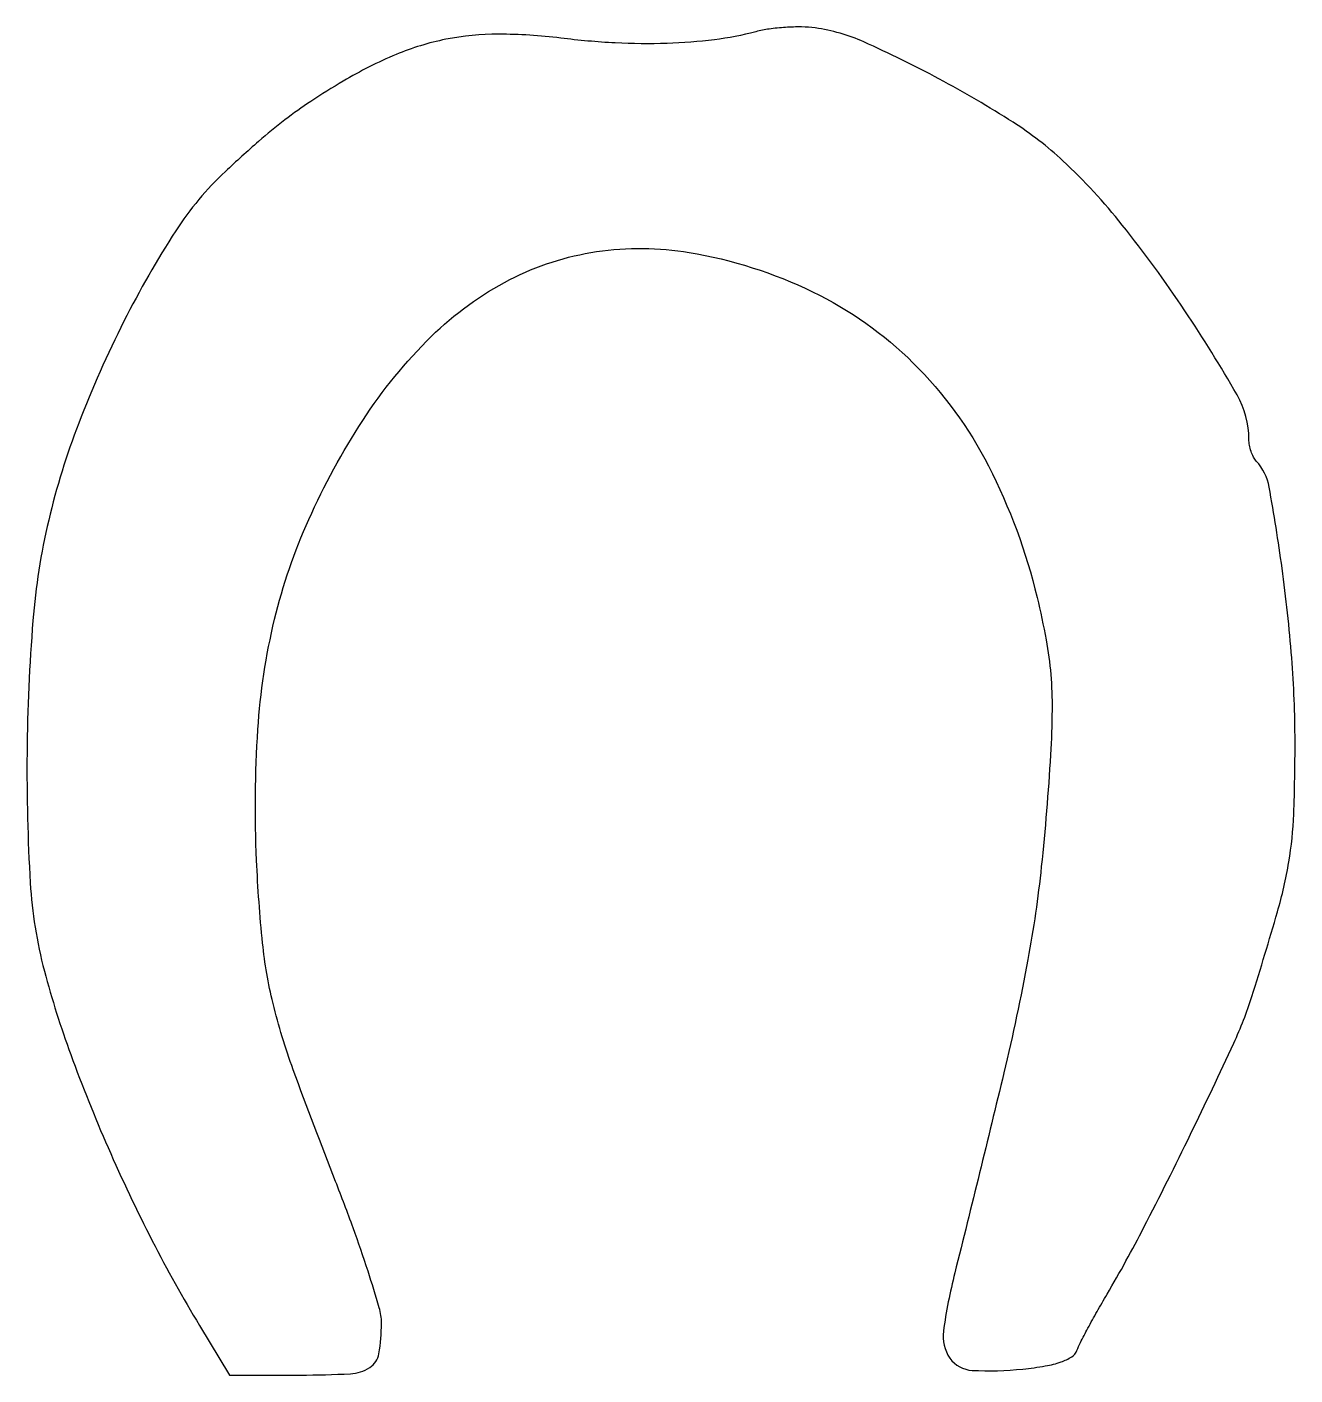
# Model space of a CAD drawing. Extents: x 0 to 149, y 0 to 158.
import ezdxf

# ---------------------------------------------------------------- set-up
doc = ezdxf.new("R2010")
doc.units = 0

msp = doc.modelspace()

# ---------------------------------------------------------------- linework, layer by layer
msp.add_lwpolyline([(86, 157.93424, -0.033249), (81.152002, 156.996297, -0.022976), (75.578789, 156.556818, -0.021242), (69.487615, 156.61607, -0.01799), (63.07353, 157.18314, 0.03061), (55.766062, 157.643804, 0.049332), (49.563556, 157.041342, 0.050665), (43.716826, 155.254141, 0.034467), (37.5, 152.121151, 0.010984), (33.699053, 149.750414, 0.018538), (30.63533, 147.578327, 0.016878), (27.551751, 145.046035, 0.007424), (23.638013, 141.5, 0.061918), (17.816385, 134.53368, 0.02588), (11.718476, 123.900605, 0.025458), (6.391516, 111.909034, 0.033721), (2.865769, 100.5, 0.038263), (1.01371, 88.710212, 0.017443), (0.320353, 73.120392, 0.017083), (0.695822, 57.860085, 0.05026), (2.358895, 47.501905, 0.022923), (5.45686, 37.677755, 0.015333), (9.851586, 26.737547, 0.015041), (15.051658, 15.769391, 0.018275), (20.597567, 5.839388), (24.144807, 0), (32.465415, 0, 0.012607), (38.338195, 0.148098, 0.130341), (40.62438, 0.879533, 0.212063), (41.7015, 2.50933, 0.041539), (42, 6.096148, 0.071556), (41.738519, 7.9139, 0.006848), (40.414682, 12.202122, 0.008617), (38.669955, 17.289854, 0.006696), (36.603174, 22.764361, -0.005964), (31.622684, 35.898533, -0.027292), (29.244095, 43.69966, -0.035043), (28.019648, 50.776701, -0.014384), (27.3135, 60.5, -0.02687), (27.467391, 75.893149, -0.043283), (29.429082, 88.85199, -0.046573), (33.445861, 100.585512, -0.038078), (39.796386, 112.237049, -0.054667), (47.849285, 122.106848, -0.075671), (57.092711, 128.791995, -0.081997), (67.298532, 132.077727, -0.07845), (78.182544, 131.982615, -0.071575), (92.696119, 127.361918, -0.082672), (104.532047, 118.98163, -0.079278), (113.37067, 106.897407, -0.059565), (119.094407, 91.423451, -0.012994), (120.153687, 86.436788, -0.024637), (120.702367, 82.368602, -0.024088), (120.854907, 78.20635, -0.011836), (120.66829, 72.90768, -0.011466), (119.591477, 59.774331, -0.019507), (118.013241, 48.870885, -0.013126), (115.184071, 35.532321, -0.002651), (109.411391, 12, 0.026144), (108.071397, 5.164642, 0.191814), (108.840835, 1.989045, 0.230075), (111.472553, 0.545249, 0.038105), (117.420287, 0.703928, 0.016181), (120.061402, 1.063212, 0.041247), (121.932767, 1.541072, 0.060463), (123.169512, 2.143433, 0.160814), (123.777904, 2.899045, -0.028613), (124.179389, 3.807354, -0.004766), (125.066121, 5.498469, -0.005213), (126.149673, 7.46833, -0.004597), (127.319722, 9.5, 0.014017), (131.662049, 17.379572, 0.005717), (137.139465, 28.318977, 0.004726), (142.226106, 39.031121, 0.031994), (144.346693, 44.5, 0.006171), (147.354857, 54.449692, 0.0284), (148.695125, 60.319804, 0.032568), (149.2728, 65.931856, 0.009849), (149.424999, 74.5, 0.018866), (149.03519, 84.322785, 0.015001), (147.897603, 94.875025, 0.010093), (146.386978, 104.382137, 0.141761), (144.869271, 107.45, -0.067299), (144.535978, 107.93028, -0.03633), (144.255348, 108.594711, -0.035421), (144.06388, 109.325649, -0.046379), (144, 110.012847, 0.131075), (142.609831, 115.224699, 0.016876), (136.465973, 125.132353, 0.020871), (129.111496, 135.207287, 0.036993), (122.133392, 142.754289, 0.04605), (116.280134, 147.283523, 0.018584), (107.552521, 152.389664, 0.017469), (98.722781, 156.734251, 0.071605), (93, 158.375895, 0.031313), (91.406191, 158.493715, 0.018551), (89.5, 158.444309, 0.018523), (87.594254, 158.252996, 0.030131)], format="xyb", close=True)

doc.saveas('drawing.dxf')
